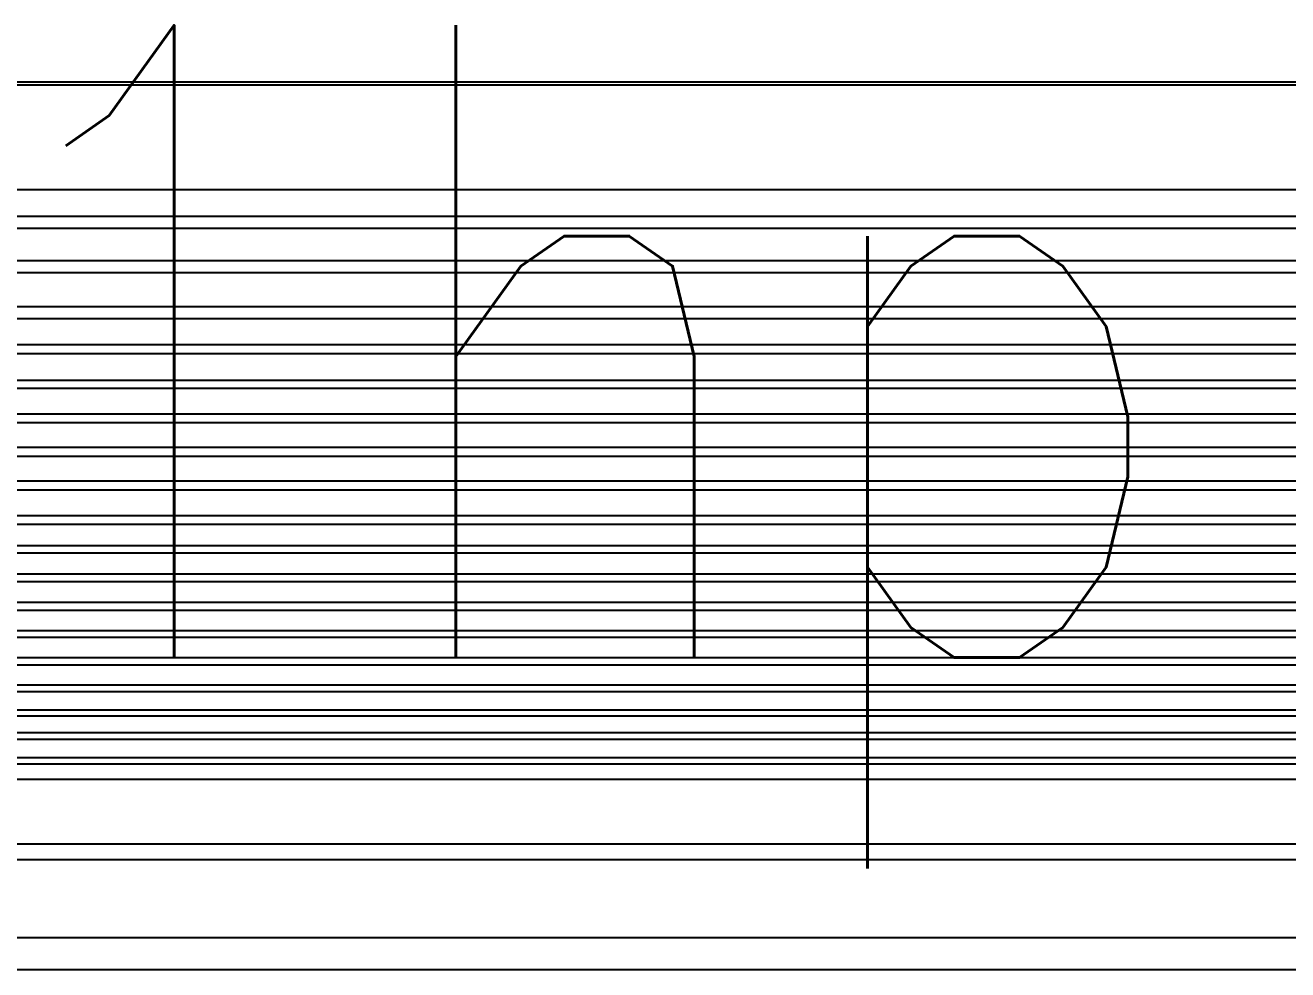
# Model space of a CAD drawing. Header units: millimetres. Extents: x 982 to 80582, y 687 to 58800.
# Drawn here: x 54655.6 to 55154.9, y 14339.8 to 14713.2 of the extents above; entities that cross this region are included whole.
import ezdxf
from ezdxf.enums import TextEntityAlignment as Align

# ---------------------------------------------------------------- set-up
doc = ezdxf.new("R2010")
doc.units = ezdxf.units.MM
doc.layers.add('A-ROOMSYM', color=3, linetype='Continuous')
doc.layers.add('Edges', color=7, linetype='Continuous')
doc.styles.add('style1', font='romans.shx', dxfattribs={"height": 750})

# ---------------------------------------------------------------- blocks, each defined once
blk = doc.blocks.new('air con')
at = {"layer": 'Edges'}
for p, q in [((71.402, 41.898), (152.402, 41.898)), ((71.402, 41.095), (152.402, 41.095)), ((71.402, 39.122), (152.402, 39.122)), ((152.402, 38.724), (71.402, 38.724)), ((152.402, 37.092), (71.402, 37.092)), ((152.402, 36.701), (71.402, 36.701)), ((152.402, 36.542), (71.402, 36.542)), ((152.402, 36.078), (71.402, 36.078)), ((152.402, 35.914), (71.402, 35.914)), ((152.402, 35.493), (71.402, 35.493)), ((152.402, 35.34), (71.402, 35.34)), ((152.402, 34.877), (71.402, 34.877)), ((152.402, 34.709), (71.402, 34.709)), ((152.402, 34.207), (71.402, 34.207)), ((152.402, 34.022), (71.402, 34.022)), ((152.402, 33.51), (71.402, 33.51)), ((152.402, 33.335), (71.402, 33.335)), ((152.402, 32.826), (71.402, 32.826)), ((152.402, 32.625), (71.402, 32.625)), ((152.402, 32.098), (71.402, 32.098)), ((152.402, 31.911), (71.402, 31.911)), ((152.402, 31.378), (71.402, 31.378)), ((152.402, 31.189), (71.402, 31.189)), ((152.402, 30.654), (71.402, 30.654)), ((152.402, 30.439), (71.402, 30.439)), ((152.402, 29.791), (71.402, 29.791)), ((152.402, 29.562), (71.402, 29.562)), ((152.402, 28.935), (71.402, 28.935)), ((152.402, 28.714), (71.402, 28.714)), ((152.402, 28.092), (71.402, 28.092)), ((152.402, 27.871), (71.402, 27.871)), ((152.402, 27.226), (71.402, 27.226)), ((152.402, 27.024), (71.402, 27.024)), ((152.402, 26.349), (71.402, 26.349)), ((152.402, 26.117), (71.402, 26.117)), ((152.402, 25.469), (71.402, 25.469)), ((152.402, 25.162), (71.402, 25.162)), ((152.402, 24.304), (71.402, 24.304)), ((152.402, 24.002), (71.402, 24.002)), ((152.402, 23.184), (71.402, 23.184)), ((152.402, 22.883), (71.402, 22.883)), ((152.402, 22.213), (71.402, 22.213)), ((152.402, 19.568), (71.402, 19.568)), ((152.402, 19.493), (71.402, 19.493))]:
    blk.add_line(p, q, dxfattribs=at)

msp = doc.modelspace()

# ---------------------------------------------------------------- block references
at = {"xscale": 15.66787968189062, "yscale": 15.66787968189062, "zscale": 15.66787968189062, "rotation": 180}
msp.add_blockref('air con', (56622.03, 14996.21), dxfattribs=at)

# ---------------------------------------------------------------- texts
at = {"layer": 'A-ROOMSYM', "color": 8, "style": 'style1', "width": 0.8}
msp.add_text('1hp', height=250, dxfattribs=at).set_placement((54868.76, 14463.16), align=Align.CENTER)

doc.saveas('drawing.dxf')
